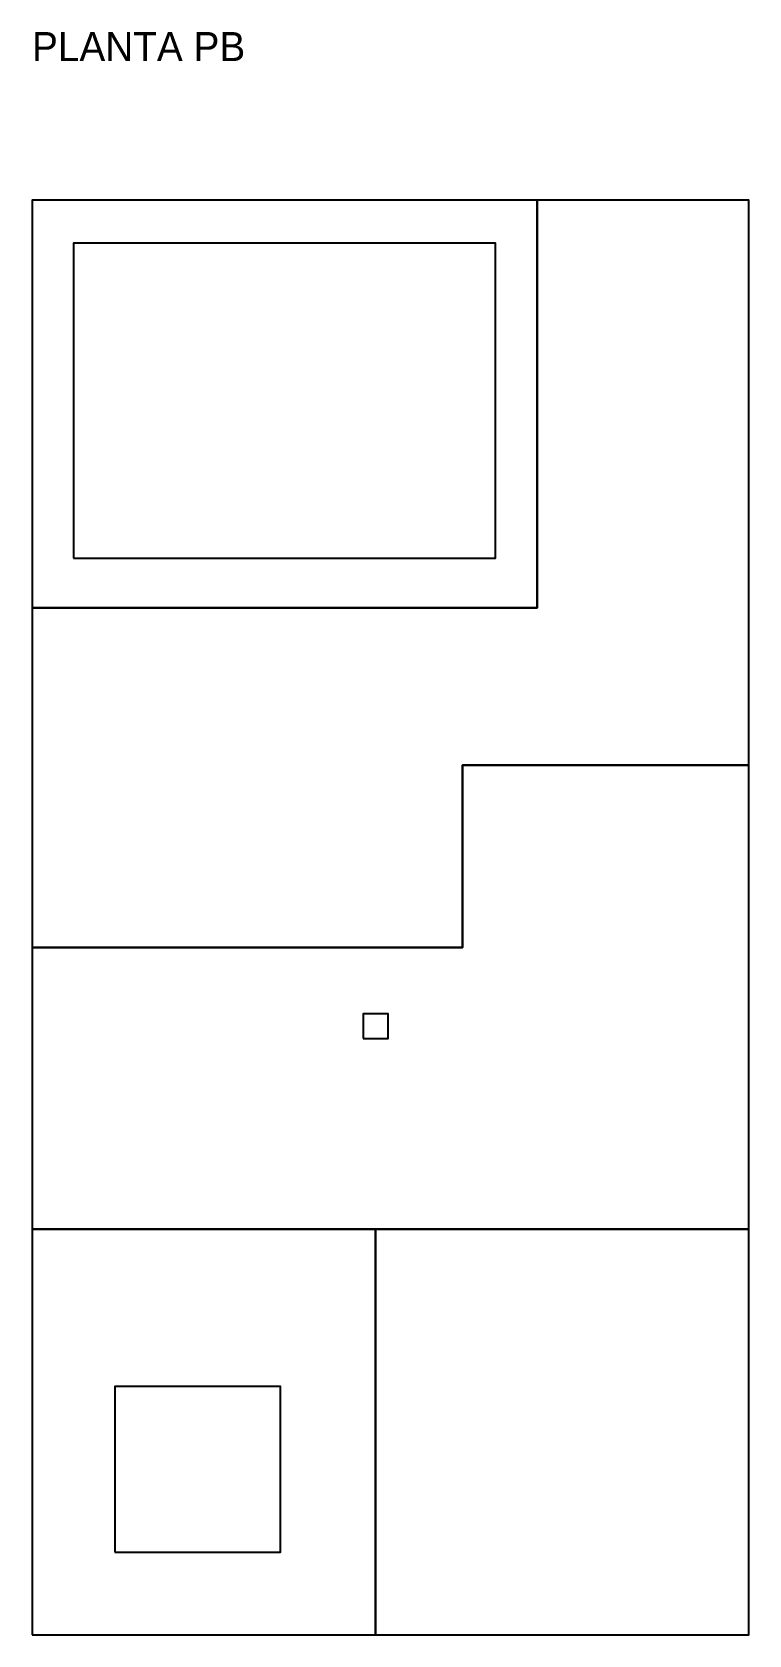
# Model space of a CAD drawing. Header units: metres. Extents: x 0 to 38.7, y -1.2 to 19.4.
# Drawn here: x 0 to 8.66, y 0 to 19.35 of the extents above.
import ezdxf

# ---------------------------------------------------------------- set-up
doc = ezdxf.new("R2010")
doc.units = ezdxf.units.M
for name, color, linetype in [('M-MH-PB-DOMINIO', 3, 'Continuous'), ('M-MH-PB-SUP', 4, 'Continuous'), ('M-MH-PB-TEXTO', 7, 'Continuous')]:
    doc.layers.add(name, color=color, linetype=linetype)

msp = doc.modelspace()

# ---------------------------------------------------------------- linework, layer by layer
at = {"layer": 'M-MH-PB-DOMINIO', "color": 2}
msp.add_lwpolyline([(0, 8.3), (5.2, 8.3), (5.2, 10.5), (8.66, 10.5), (8.66, 17.32), (6.1, 17.32), (6.1, 12.4), (0, 12.4)], close=True, dxfattribs=at)
at = {"layer": 'M-MH-PB-DOMINIO', "color": 3}
for points in [[(0, 12.4), (6.1, 12.4), (6.1, 17.32), (0, 17.32)], [(0, 0), (8.66, 0), (8.66, 10.5), (5.2, 10.5), (5.2, 8.3), (0, 8.3)]]:
    msp.add_lwpolyline(points, close=True, dxfattribs=at)
at = {"layer": 'M-MH-PB-SUP', "color": 1}
msp.add_lwpolyline([(0.5, 13), (5.6, 13), (5.6, 16.8), (0.5, 16.8)], close=True, dxfattribs=at)
at = {"layer": 'M-MH-PB-SUP', "color": 4}
for points in [[(0, 4.9), (8.66, 4.9), (8.66, 10.5), (5.2, 10.5), (5.2, 8.3), (0, 8.3)], [(0, 0), (4.15, 0), (4.15, 4.9), (0, 4.9)], [(4.15, 0), (8.66, 0), (8.66, 4.9), (4.15, 4.9)]]:
    msp.add_lwpolyline(points, close=True, dxfattribs=at)
at = {"layer": 'M-MH-PB-SUP', "color": 7}
msp.add_lwpolyline([(4, 7.2), (4.3, 7.2), (4.3, 7.5), (4, 7.5)], close=True, dxfattribs=at)
at = {"layer": 'M-MH-PB-SUP', "color": 6}
msp.add_lwpolyline([(1, 1), (3, 1), (3, 3), (1, 3)], close=True, dxfattribs=at)

# ---------------------------------------------------------------- texts
at = {"layer": 'M-MH-PB-TEXTO'}
msp.add_text('PLANTA PB', height=0.35, dxfattribs=at).set_placement((0, 19))

doc.saveas('drawing.dxf')
